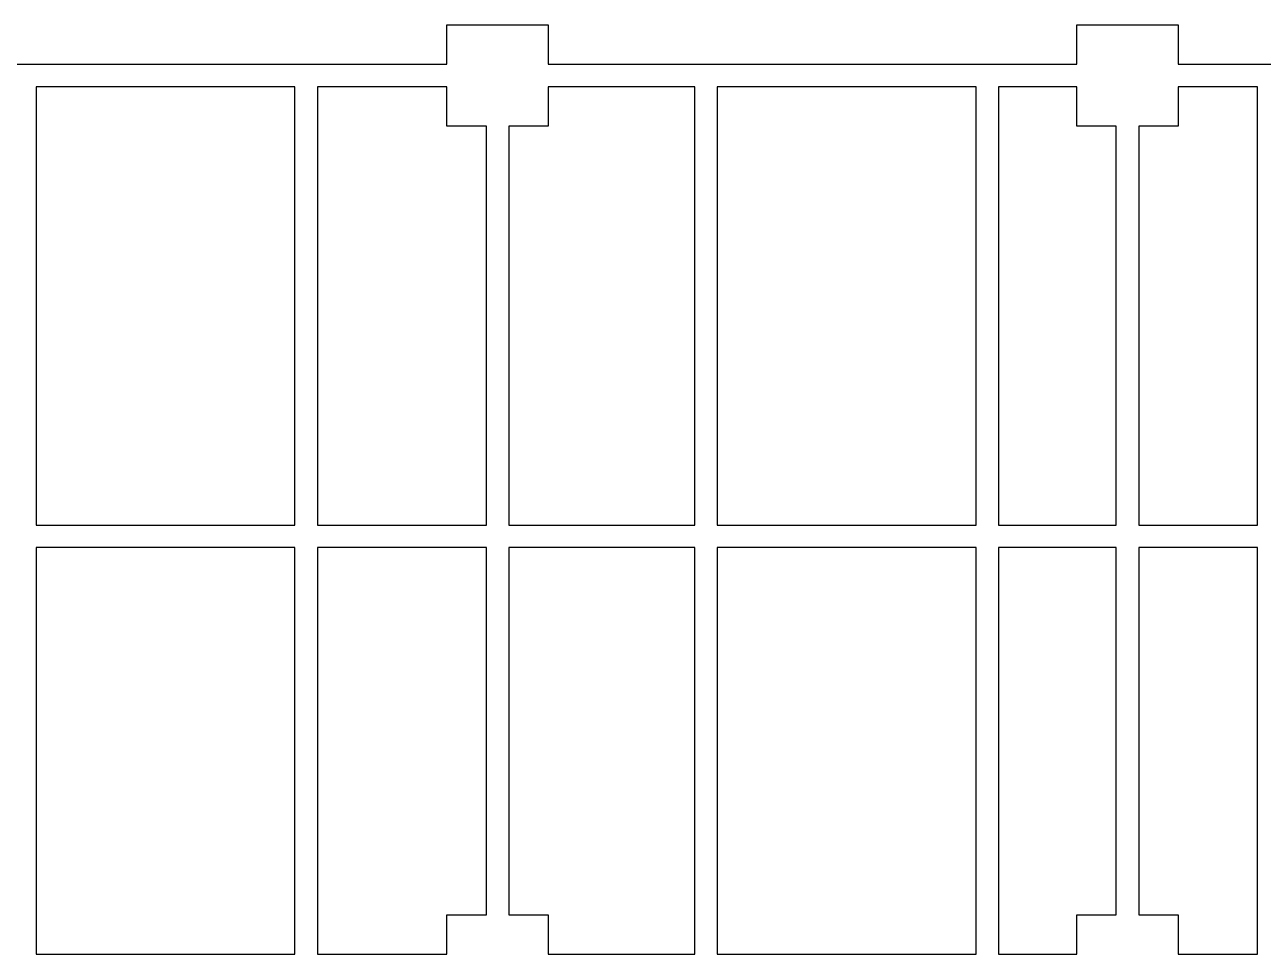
# Model space of a CAD drawing. Header units: millimetres. Extents: x -960 to 41501, y -1010 to 11880.
# Drawn here: x 6420 to 7520, y 10674 to 11499 of the extents above; entities that cross this region are included whole.
import ezdxf
from ezdxf.enums import TextEntityAlignment as Align

# ---------------------------------------------------------------- set-up
doc = ezdxf.new("R2010")
doc.units = ezdxf.units.MM
doc.header["$LTSCALE"] = 100
for name, color, linetype in [('0-XREF', 7, 'Continuous'), ('X-S-FAB-L10$0$0-DIM-TXT', 8, 'Continuous'), ('X-S-FAB-L10$0$Steel Frame-188K', 8, 'Continuous')]:
    doc.layers.add(name, color=color, linetype=linetype)
doc.styles.add('X-S-FAB-L10$0$CHINA', font='simplex.shx', dxfattribs={"width": 0.75, "bigfont": 'chineset.shx'})
doc.styles.add('X-S-FAB-L10$0$Standard', font='', dxfattribs={"width": 0.8})
doc.styles.add('X-S-FAB-L10$0$TG_NOTE_TEXT', font='simplex.shx', dxfattribs={"width": 0.75, "bigfont": 'chineset.shx'})
doc.styles.get('X-S-FAB-L10$0$Standard').set_extended_font_data('Microsoft JhengHei')

# ---------------------------------------------------------------- blocks, each defined once
blk = doc.blocks.new('X-S-FAB-L10')
at = {"layer": 'X-S-FAB-L10$0$Steel Frame-188K'}
blk.add_lwpolyline([(5205, 11464), (5955, 11464), (5955, 11499), (6045, 11499), (6045, 11464), (6795, 11464), (6795, 11499), (6885, 11499), (6885, 11464), (7354.5, 11464), (7354.5, 11499), (7444.5, 11499), (7444.5, 11464), (8215, 11464)], dxfattribs=at)
for points in [[(6660, 11444), (6430, 11444), (6430, 11054.7), (6660, 11054.7)], [(6830, 11409), (6795, 11409), (6795, 11444), (6680, 11444), (6680, 11054.7), (6830, 11054.7)], [(7015, 11444), (6885, 11444), (6885, 11409), (6850, 11409), (6850, 11054.7), (7015, 11054.7)], [(7265, 11444), (7035, 11444), (7035, 11054.7), (7265, 11054.7)], [(7389.5, 11409), (7354.5, 11409), (7354.5, 11444), (7285, 11444), (7285, 11054.7), (7389.5, 11054.7)], [(7515, 11444), (7444.5, 11444), (7444.5, 11409), (7409.5, 11409), (7409.5, 11054.7), (7515, 11054.7)], [(6660, 11034.7), (6430, 11034.7), (6430, 10673.6), (6660, 10673.6)], [(6830, 11034.7), (6680, 11034.7), (6680, 10673.6), (6795, 10673.6), (6795, 10708.6), (6830, 10708.6)], [(7015, 11034.7), (6850, 11034.7), (6850, 10708.6), (6885, 10708.6), (6885, 10673.6), (7015, 10673.6)], [(7265, 11034.7), (7035, 11034.7), (7035, 10673.6), (7265, 10673.6)], [(7389.5, 11034.7), (7285, 11034.7), (7285, 10673.6), (7354.5, 10673.6), (7354.5, 10708.6), (7389.5, 10708.6)], [(7515, 11034.7), (7409.5, 11034.7), (7409.5, 10708.6), (7444.5, 10708.6), (7444.5, 10673.6), (7515, 10673.6)]]:
    blk.add_lwpolyline(points, close=True, dxfattribs=at)
at = {"style": 'X-S-FAB-L10$0$TG_NOTE_TEXT', "width": 0.5, "flags": 1}
for p in [(7463.3, 9020), (18268.3, 8649), (11197.8, 4800.2), (16485.8, 4800.2), (25420.3, 2635), (13360, 320, 0), (7463.3, -33.3)]:
    blk.add_attdef('WH', text='', height=20, dxfattribs=at).set_placement(p, align=Align.BOTTOM_LEFT)
at = {"width": 0.5}
for style, p in [('X-S-FAB-L10$0$TG_NOTE_TEXT', (7585, 9020)), ('X-S-FAB-L10$0$TG_NOTE_TEXT', (18390, 8649)), ('X-S-FAB-L10$0$TG_NOTE_TEXT', (11117.5, 4813.5)), ('X-S-FAB-L10$0$TG_NOTE_TEXT', (16607.5, 4813.5)), ('X-S-FAB-L10$0$TG_NOTE_TEXT', (25350, 2635)), ('X-S-FAB-L10$0$Standard', (13129.4, 325, 0)), ('X-S-FAB-L10$0$TG_NOTE_TEXT', (7585, -20))]:
    blk.add_attdef('DESC', text='', height=10, dxfattribs=dict(at, style=style)).set_placement(p, align=Align.BOTTOM_LEFT)
for tag, style, p in [('TYPE', 'X-S-FAB-L10$0$TG_NOTE_TEXT', (7619.3, 9020)), ('NO', 'X-S-FAB-L10$0$TG_NOTE_TEXT', (7650.1, 9020)), ('TYPE', 'X-S-FAB-L10$0$TG_NOTE_TEXT', (18424.2, 8649)), ('NO', 'X-S-FAB-L10$0$TG_NOTE_TEXT', (18455, 8649)), ('NO', 'X-S-FAB-L10$0$TG_NOTE_TEXT', (11088.6, 4813.5)), ('TYPE', 'X-S-FAB-L10$0$TG_NOTE_TEXT', (11151.8, 4813.5)), ('TYPE', 'X-S-FAB-L10$0$TG_NOTE_TEXT', (16641.8, 4813.5)), ('NO', 'X-S-FAB-L10$0$TG_NOTE_TEXT', (16672.6, 4813.5)), ('NO', 'X-S-FAB-L10$0$TG_NOTE_TEXT', (25313, 2635)), ('TYPE', 'X-S-FAB-L10$0$TG_NOTE_TEXT', (25350, 2635)), ('NO', 'X-S-FAB-L10$0$Standard', (13100, 320, 0)), ('TYPE', 'X-S-FAB-L10$0$Standard', (13129.4, 320, 0)), ('TYPE', 'X-S-FAB-L10$0$TG_NOTE_TEXT', (7619.3, -20)), ('NO', 'X-S-FAB-L10$0$TG_NOTE_TEXT', (7650.1, -20))]:
    blk.add_attdef(tag, text='', height=10, dxfattribs=dict(at, style=style)).set_placement(p, align=Align.BOTTOM_RIGHT)
at = {"style": 'X-S-FAB-L10$0$TG_NOTE_TEXT', "width": 0.5, "flags": 1}
for rotation, p in [(180, (43, 7480)), (180, (943, 7480)), (90, (24310, 3717.8)), (270, (17080, 1711.7))]:
    blk.add_attdef('WH', text='', height=20, rotation=rotation, dxfattribs=at).set_placement(p, align=Align.BOTTOM_LEFT)
at = {"width": 0.5}
for rotation, style, p in [(180, 'X-S-FAB-L10$0$Standard', (317.6, 7480)), (180, 'X-S-FAB-L10$0$Standard', (1217.6, 7480)), (90, 'X-S-FAB-L10$0$TG_NOTE_TEXT', (24310, 3647.5)), (270, 'X-S-FAB-L10$0$TG_NOTE_TEXT', (17080, 1605))]:
    blk.add_attdef('DESC', text='', height=10, rotation=rotation, dxfattribs=dict(at, style=style)).set_placement(p, align=Align.BOTTOM_LEFT)
for tag, rotation, style, p in [('TYPE', 180, 'X-S-FAB-L10$0$Standard', (317.6, 7480)), ('NO', 180, 'X-S-FAB-L10$0$Standard', (347, 7480)), ('TYPE', 180, 'X-S-FAB-L10$0$Standard', (1217.6, 7480)), ('NO', 180, 'X-S-FAB-L10$0$Standard', (1247, 7480)), ('TYPE', 90, 'X-S-FAB-L10$0$TG_NOTE_TEXT', (24310, 3647.5)), ('NO', 90, 'X-S-FAB-L10$0$TG_NOTE_TEXT', (24310, 3610.5)), ('TYPE', 270, 'X-S-FAB-L10$0$TG_NOTE_TEXT', (17080, 1605)), ('NO', 270, 'X-S-FAB-L10$0$TG_NOTE_TEXT', (17080, 1573))]:
    blk.add_attdef(tag, text='', height=10, rotation=rotation, dxfattribs=dict(at, style=style)).set_placement(p, align=Align.BOTTOM_RIGHT)
at = {"layer": 'X-S-FAB-L10$0$0-DIM-TXT', "style": 'X-S-FAB-L10$0$CHINA', "width": 0.75}
for p in [(667.4, 7855.1, -2689.4), (22627.4, 6728.8), (25644.7, 6728.8), (24778.8, 5569.1), (1118.3, 4980), (417.8, 4594.6), (23874.8, 4355), (22927.4, 4330.1), (23749.9, 3901.4), (417.8, 3765.2), (1118.3, 3730), (417.8, 3115.8), (536.9, 2227.8), (16909, 1782.7), (888.4, 880.5), (16977.4, 750), (18878.8, 750), (25641.2, 553.2), (21364, 526.9)]:
    blk.add_attdef('HIG', text='', height=80, dxfattribs=at).set_placement(p, align=Align.MIDDLE_LEFT)

msp = doc.modelspace()

# ---------------------------------------------------------------- block references
at = {"layer": '0-XREF'}
msp.add_blockref('X-S-FAB-L10', (0, 0), dxfattribs=at)

doc.saveas('drawing.dxf')
